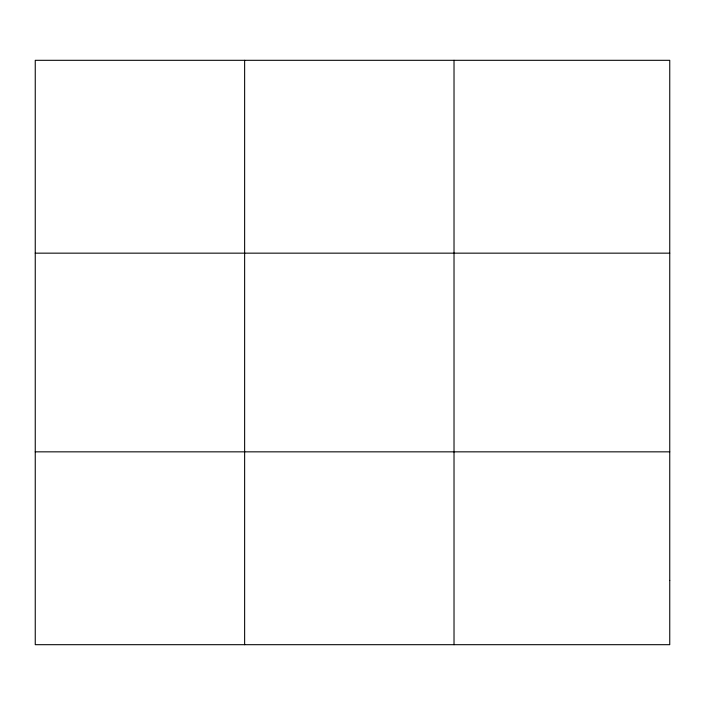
<?xml version="1.0" encoding="UTF-8"?>
<svg xmlns="http://www.w3.org/2000/svg" width="705" height="705" viewBox="0 0 705 705"><rect width="100%" height="100%" fill="white"/><g stroke="black" fill="none" stroke-linecap="round" stroke-linejoin="round"><path stroke-width="1.06" d="M244.635 644.687L244.635 60.313M454.02 644.687L454.02 60.313M35.25 253.157L669.75 253.157M35.25 451.843L669.75 451.843M669.75 580.409L669.75 644.687L35.25 644.687L35.25 60.313L669.75 60.313L669.75 580.409"/></g></svg>
